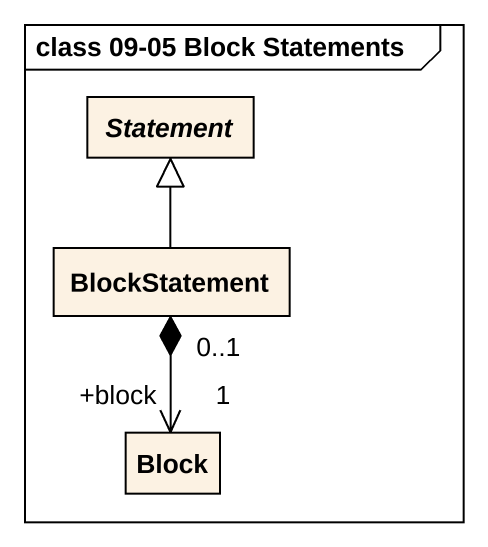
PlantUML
@startuml
mainframe class 09-05 Block Statements
hide circle
hide empty members
abstract class Statement
class BlockStatement
class Block
BlockStatement -up-|> Statement
BlockStatement "0..1" *--> "+block\n1" Block
@enduml
